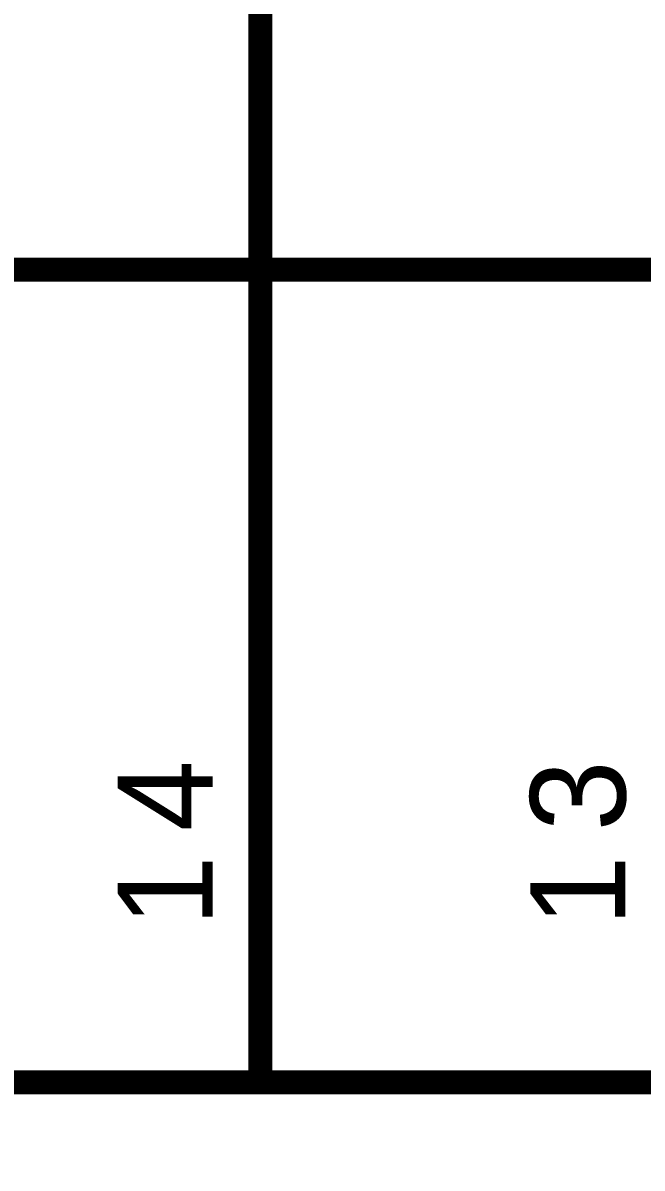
# Model space of a CAD drawing. Header units: inches. Extents: x 0 to 569, y 0 to 432.
# Drawn here: x 47.83 to 55.57, y 72.58 to 86.9 of the extents above; entities that cross this region are included whole.
import ezdxf

# ---------------------------------------------------------------- set-up
doc = ezdxf.new("R2010")
doc.units = ezdxf.units.IN
doc.layers.add('Sheet', color=255, linetype='Continuous')

msp = doc.modelspace()

# ---------------------------------------------------------------- linework, layer by layer
at = {"layer": 'Sheet'}
for points in [[(50.8, 81.273, 0.3, 0.3, 0), (50.8, 91.43, 0.3, 0.3, 0), (48.27, 91.43, 0.3, 0.3, 0), (48.27, 104.13, 0.3, 0.3, 0), (48.27, 119.373, 0.3, 0.3, 0)], [(25.4, 93.973, 0.3, 0.3, 0), (35.57, 93.973, 0.3, 0.3, 0), (35.57, 91.43, 0.3, 0.3, 0), (40.642, 91.43, 0.3, 0.3, 0), (40.642, 83.815, 0.3, 0.3, 0), (60.97, 83.815, 0.3, 0.3, 0), (60.97, 81.273, 0.3, 0.3, 0)], [(50.8, 73.658, 0.3, 0.3, 0), (50.8, 81.273, 0.3, 0.3, 0)]]:
    msp.add_lwpolyline(points, format="xyseb", dxfattribs=at)
for points in [[(38.1, 73.658, 0.3, 0.3, 0), (134.627, 73.658, 0.3, 0.3, 0), (134.627, 40.63, 0.3, 0.3, 0), (38.1, 40.63, 0.3, 0.3, 0), (38.1, 73.658, 0.3, 0.3, 0)], [(38.1, 73.658, 0.0991, 0.0991, 0), (38.1, 40.63, 0.0991, 0.0991, 0), (134.627, 40.63, 0.0991, 0.0991, 0), (134.627, 73.658, 0.0991, 0.0991, 0), (38.1, 73.658, 0.0991, 0.0991, 0), (38.1, 73.658, 0.0991, 0.0991, 0)]]:
    msp.add_lwpolyline(points, format="xyseb", close=True, dxfattribs=at)

# ---------------------------------------------------------------- texts
for s, p in [('4', (50.205, 76.795)), ('3', (55.364, 76.795)), ('1', (50.205, 75.605)), ('1', (55.364, 75.605))]:
    msp.add_text(s, height=1.191, rotation=90, dxfattribs=at).set_placement(p)

doc.saveas('drawing.dxf')
